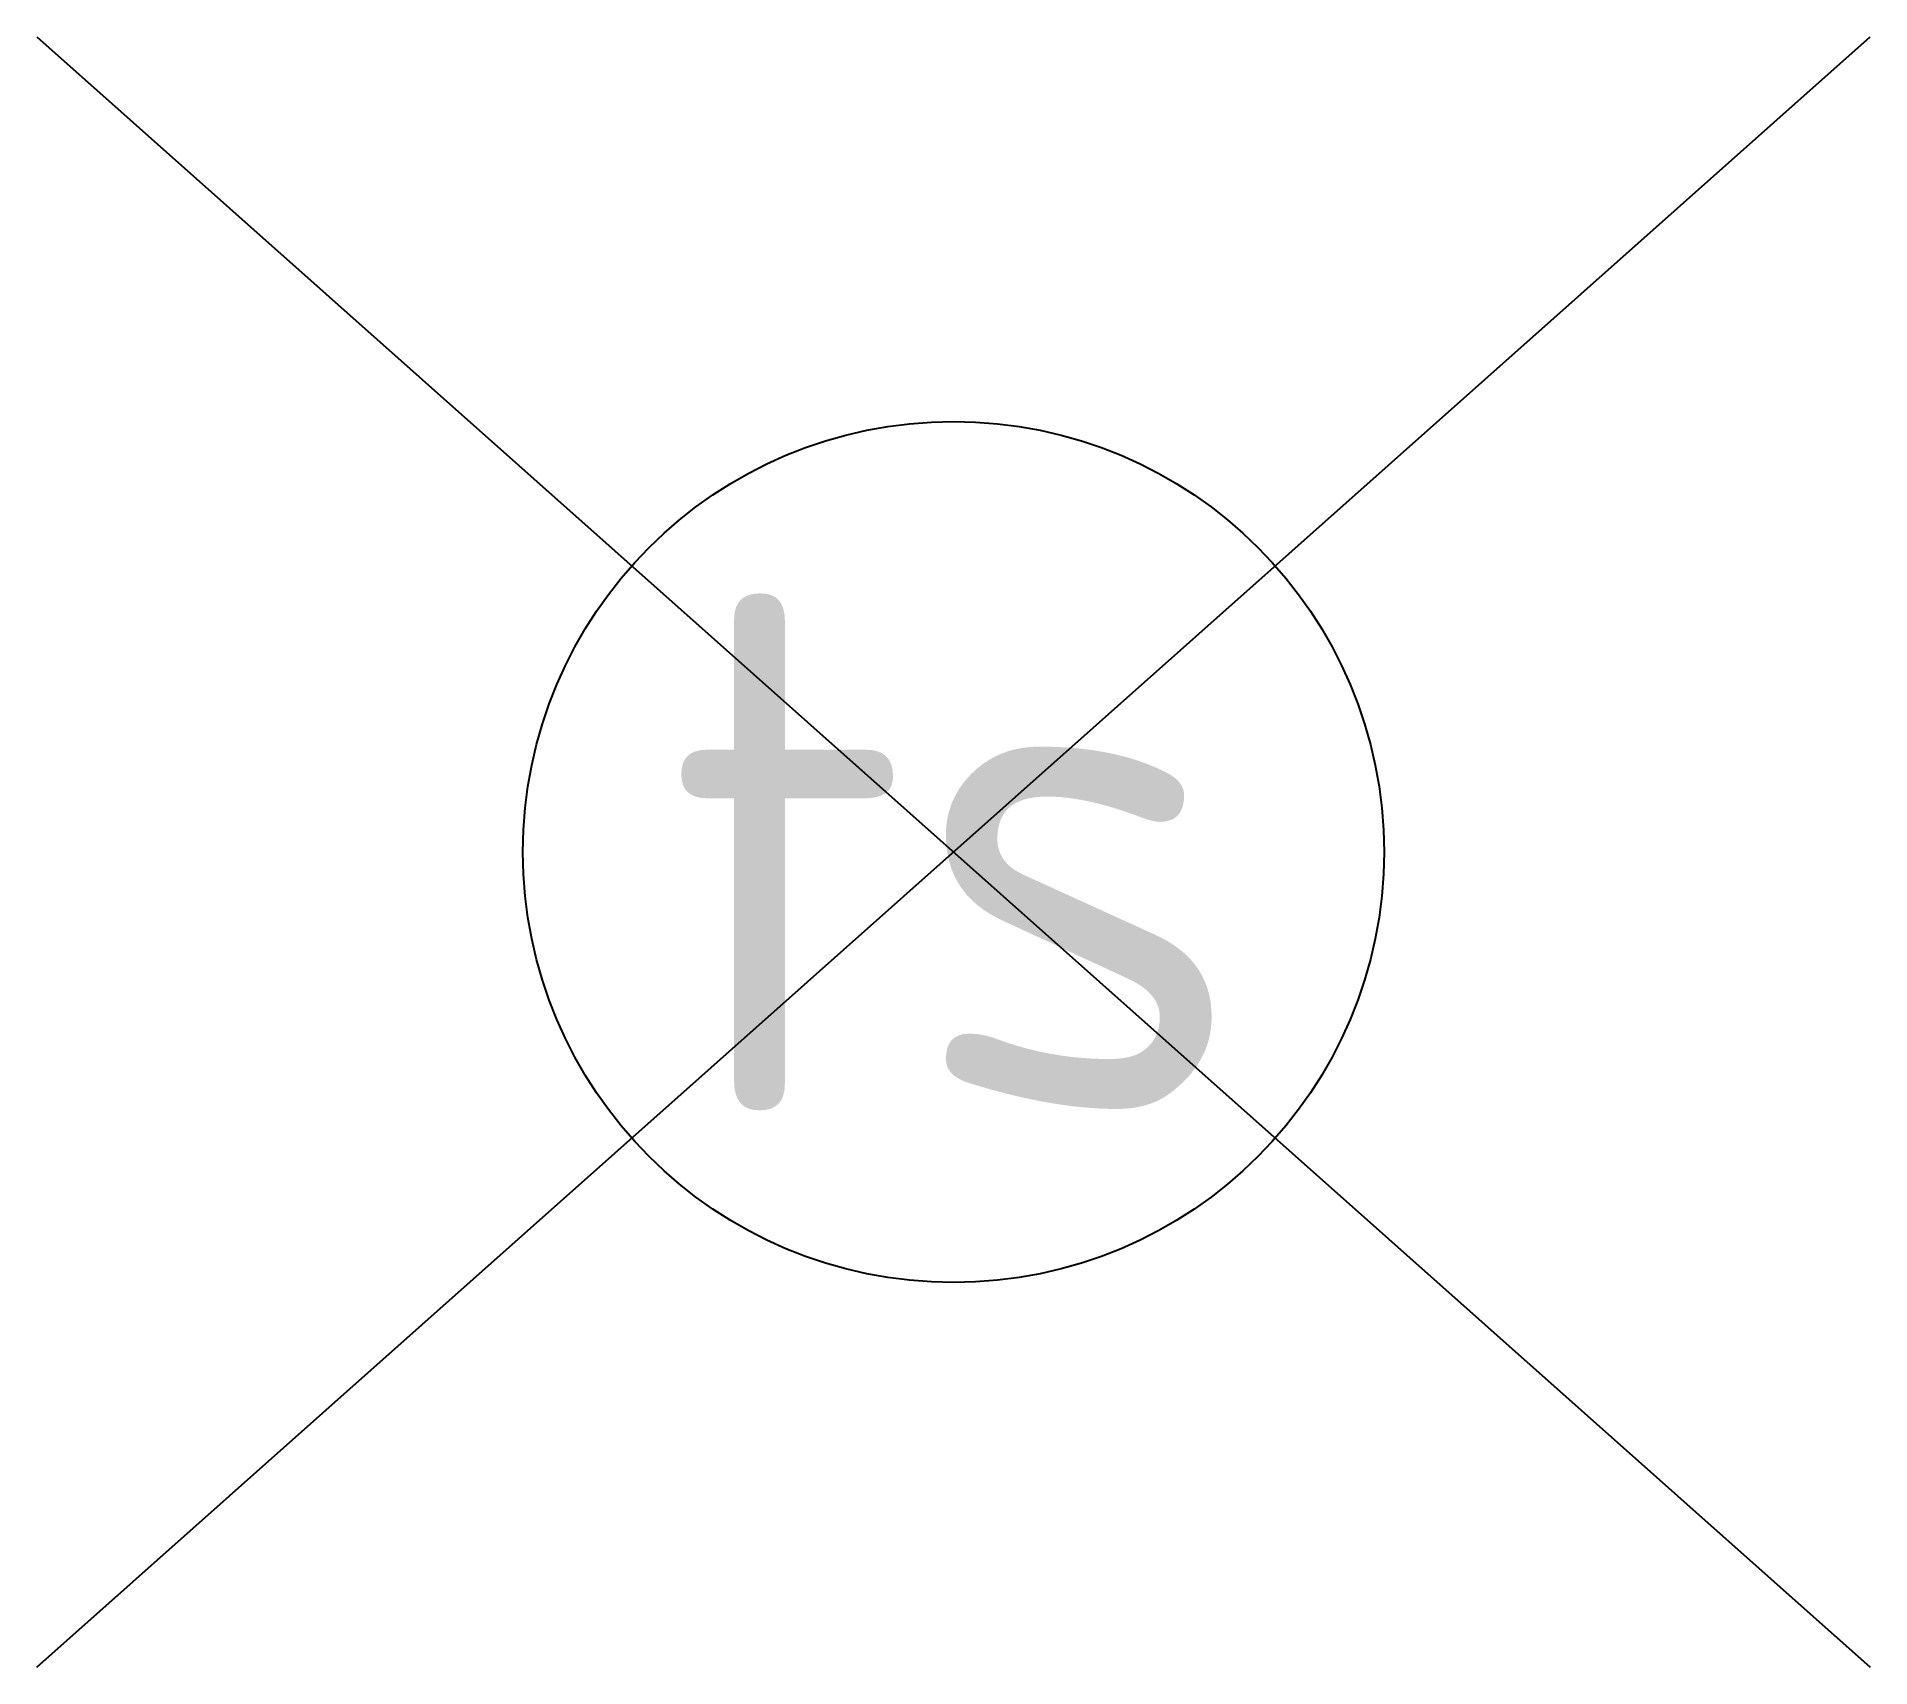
# Model space of a CAD drawing. Extents: x -3.19 to 3.19, y -2.84 to 2.84.
import ezdxf
from ezdxf.enums import TextEntityAlignment as Align

# ---------------------------------------------------------------- set-up
doc = ezdxf.new("R2010")
doc.units = 0
doc.styles.add('NLCS-ISO', font='NLCS-ISO.ttf')

msp = doc.modelspace()

# ---------------------------------------------------------------- linework, layer by layer
for p, q in [((-3.1945, -2.8406), (3.1945, 2.8406)), ((-3.1945, 2.8406), (3.1945, -2.8406))]:
    msp.add_line(p, q)
msp.add_circle((0, 0), 1.5)

# ---------------------------------------------------------------- texts
at = {"style": 'NLCS-ISO'}
msp.add_text('ts', height=1.8, dxfattribs=at).set_placement((0, 0), align=Align.MIDDLE_CENTER)

doc.saveas('drawing.dxf')
